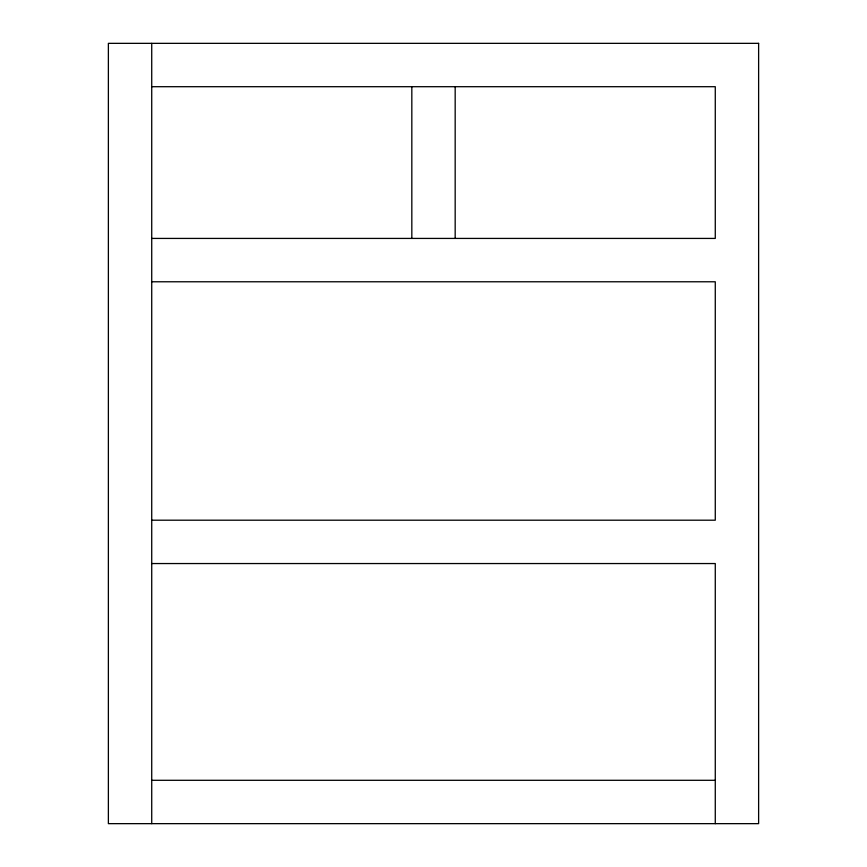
<?xml version="1.0" encoding="UTF-8"?>
<svg xmlns="http://www.w3.org/2000/svg" width="867" height="867" viewBox="0 0 867 867"><rect width="100%" height="100%" fill="white"/><g stroke="black" fill="none" stroke-linecap="round" stroke-linejoin="round"><path stroke-width="1.3" d="M151.725 86.7L715.275 86.7L715.275 238.425L151.725 238.425M151.725 281.775L715.275 281.775L715.275 520.2L151.725 520.2M151.725 563.55L715.275 563.55L715.275 823.65M151.725 780.3L715.275 780.3M455.175 86.7L455.175 238.425M411.825 86.7L411.825 238.425M151.725 43.35L151.725 823.65M758.625 43.35L108.375 43.35L108.375 823.65L758.625 823.65L758.625 43.35"/></g></svg>
